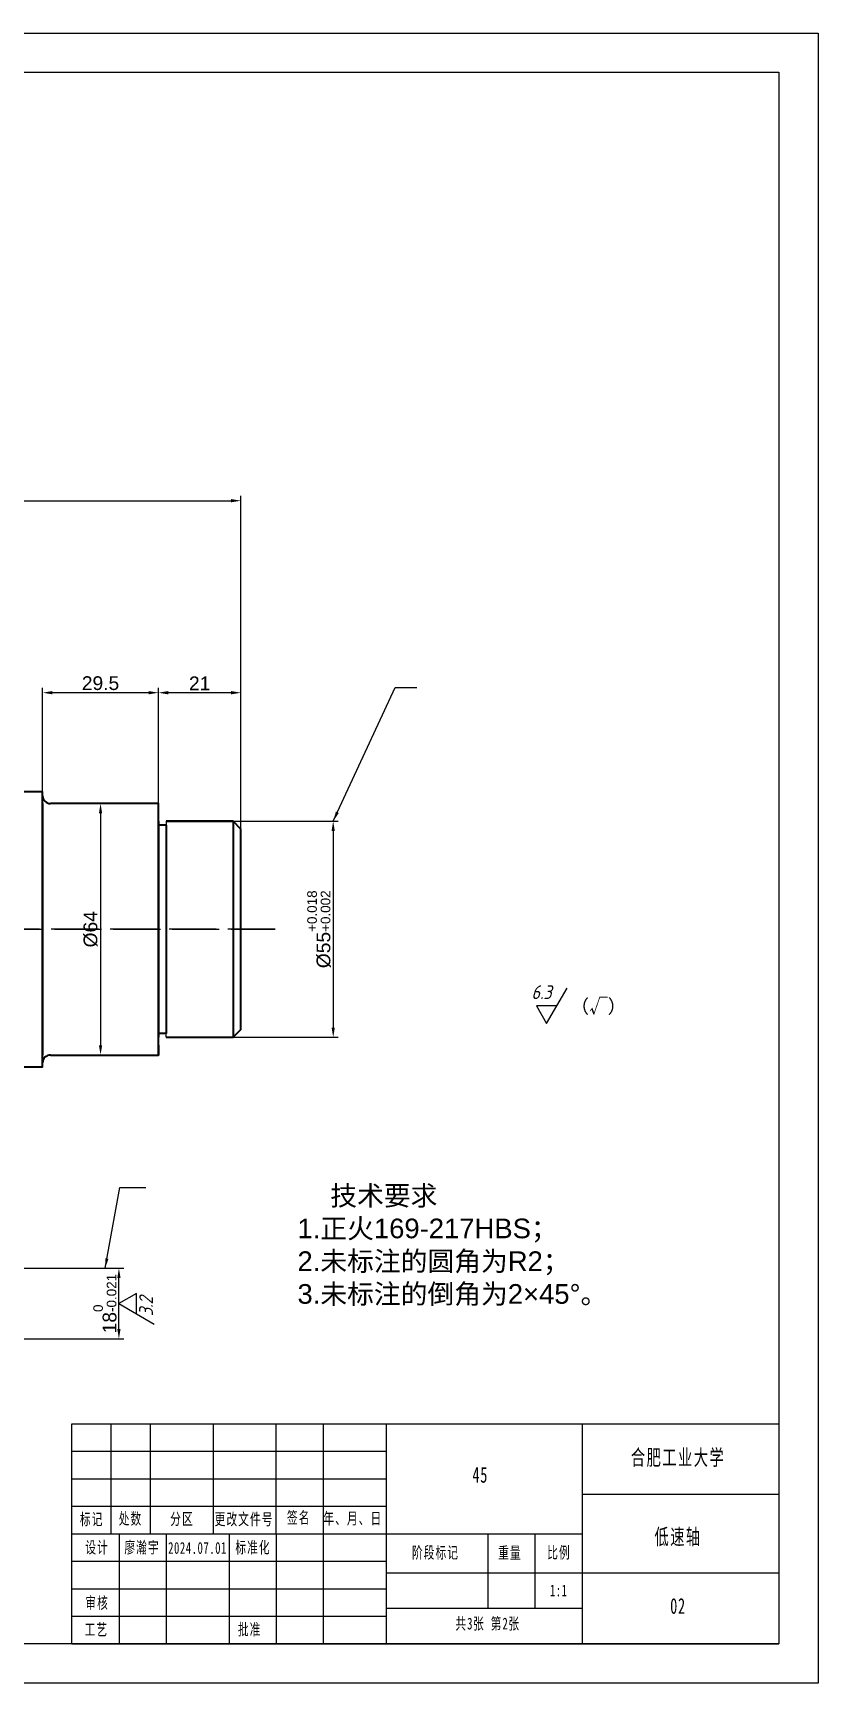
# Model space of a CAD drawing. Header units: millimetres. Extents: x 53178 to 53772, y 53526 to 53946.
# Drawn here: x 53571.6 to 53771.6, y 53526.2 to 53946.2 of the extents above; entities that cross this region are included whole.
import ezdxf

# ---------------------------------------------------------------- set-up
doc = ezdxf.new("R2010")
doc.units = ezdxf.units.MM
doc.linetypes.add('ACAD_ISO02W100', pattern=[15, 12, -3])
for name, color, linetype in [('000', 7, 'Continuous'), ('8', 5, 'Continuous'), ('中心线', 10, 'ACAD_ISO02W100'), ('直径标注', 7, 'Continuous'), ('长度标注', 7, 'Continuous')]:
    doc.layers.add(name, color=color, linetype=linetype)
for name, color, linetype, lineweight in [('Layer2', 4, 'Continuous', 15), ('图层1', 4, 'Continuous', 15), ('文字', 10, 'Continuous', 30), ('标注线', 5, 'Continuous', 30), ('细实线', 4, 'Continuous', 5)]:
    doc.layers.add(name, color=color, linetype=linetype, lineweight=lineweight)
doc.styles.get("Standard").update_dxf_attribs({"font": 'arial.ttf'})
doc.styles.add('标准', font='SimSun.ttf', dxfattribs={"width": 0.667})
doc.styles.add('样式 1', font='gbeitc.shx', dxfattribs={"bigfont": 'gbcbig.shx'})
doc.dimstyles.new('ISO-25', dxfattribs={"dimtxt": 2.5, "dimasz": 2.5, "dimexe": 1.25, "dimexo": 0.625, "dimtad": 1, "dimdsep": 46, "dimtxsty": 'Standard', "dimcen": 2.5, "dimadec": 0, "dimazin": 0, "dimtfac": 1, "dimtmove": 0, "dimatfit": 3, "dimfxl": 1, "dimarcsym": 0})

# ---------------------------------------------------------------- blocks, each defined once
blk = doc.blocks.new('*D3')
at = {"layer": 'Defpoints', "color": 0, "linetype": 'ByBlock', "lineweight": -3, "transparency": 16777216}
for p in [(53624.58, 53827.17), (53307.08, 53697.58), (53624.58, 53697.58)]:
    blk.add_point(p, dxfattribs=at)
at = {"layer": '长度标注', "color": 0, "linetype": 'ByBlock', "lineweight": -2, "transparency": 16777216}
for p, q in [((53307.08, 53698.2), (53307.08, 53828.42)), ((53624.58, 53698.2), (53624.58, 53828.42)), ((53309.58, 53827.17), (53622.08, 53827.17))]:
    blk.add_line(p, q, dxfattribs=at)
at = {"layer": '长度标注', "color": 0, "linetype": 'ByBlock', "lineweight": -3, "transparency": 16777216}
for points in [[(53309.58, 53827.59), (53309.58, 53826.76), (53307.08, 53827.17)], [(53622.08, 53827.59), (53622.08, 53826.76), (53624.58, 53827.17)]]:
    blk.add_solid(points, dxfattribs=at)
at = {"layer": '长度标注', "color": 0, "linetype": 'ByBlock', "transparency": 16777216, "insert": (53465.83, 53829.59), "char_height": 2.5, "attachment_point": 5}
blk.add_mtext('{\\H1.4x;317.5}', dxfattribs=at)
blk = doc.blocks.new('*D8')
at = {"layer": 'Defpoints', "color": 0, "linetype": 'ByBlock', "lineweight": -3, "transparency": 16777216}
for p in [(53603.58, 53778.3), (53603.58, 53692.58), (53624.58, 53692.58)]:
    blk.add_point(p, dxfattribs=at)
at = {"layer": '长度标注', "color": 0, "linetype": 'ByBlock', "lineweight": -2, "transparency": 16777216}
for p, q in [((53603.58, 53693.2), (53603.58, 53779.55)), ((53622.08, 53778.3), (53606.08, 53778.3)), ((53624.58, 53693.2), (53624.58, 53779.55))]:
    blk.add_line(p, q, dxfattribs=at)
at = {"layer": '长度标注', "color": 0, "linetype": 'ByBlock', "lineweight": -3, "transparency": 16777216}
for points in [[(53606.08, 53778.72), (53606.08, 53777.88), (53603.58, 53778.3)], [(53622.08, 53778.72), (53622.08, 53777.88), (53624.58, 53778.3)]]:
    blk.add_solid(points, dxfattribs=at)
at = {"layer": '长度标注', "color": 0, "linetype": 'ByBlock', "transparency": 16777216, "insert": (53614.08, 53780.68), "char_height": 2.5, "attachment_point": 5}
blk.add_mtext('{\\H1.4x;21}', dxfattribs=at)
blk = doc.blocks.new('*D9')
at = {"layer": 'Defpoints', "color": 0, "linetype": 'ByBlock', "lineweight": -3, "transparency": 16777216}
for p in [(53574.08, 53778.3), (53574.08, 53750.08), (53603.58, 53750.08)]:
    blk.add_point(p, dxfattribs=at)
at = {"layer": '长度标注', "color": 0, "linetype": 'ByBlock', "lineweight": -2, "transparency": 16777216}
for p, q in [((53574.08, 53750.7), (53574.08, 53779.55)), ((53601.08, 53778.3), (53576.58, 53778.3)), ((53603.58, 53750.7), (53603.58, 53779.55))]:
    blk.add_line(p, q, dxfattribs=at)
at = {"layer": '长度标注', "color": 0, "linetype": 'ByBlock', "lineweight": -3, "transparency": 16777216}
for points in [[(53576.58, 53778.72), (53576.58, 53777.88), (53574.08, 53778.3)], [(53601.08, 53778.72), (53601.08, 53777.88), (53603.58, 53778.3)]]:
    blk.add_solid(points, dxfattribs=at)
at = {"layer": '长度标注', "color": 0, "linetype": 'ByBlock', "transparency": 16777216, "insert": (53588.83, 53780.71), "char_height": 2.5, "attachment_point": 5}
blk.add_mtext('{\\H1.4x;29.5}', dxfattribs=at)
blk = doc.blocks.new('*D15')
at = {"layer": 'Defpoints', "color": 0, "linetype": 'ByBlock', "lineweight": -3, "transparency": 16777216}
for p in [(53588.83, 53750.08), (53588.83, 53686.08), (53588.83, 53686.08)]:
    blk.add_point(p, dxfattribs=at)
at = {"layer": '直径标注', "color": 0, "linetype": 'ByBlock', "lineweight": -2, "transparency": 16777216}
for p, q in [((53588.83, 53747.58), (53588.83, 53688.58)), ((53589.46, 53750.08), (53590.08, 53750.08)), ((53589.46, 53686.08), (53590.08, 53686.08))]:
    blk.add_line(p, q, dxfattribs=at)
at = {"layer": '直径标注', "color": 0, "linetype": 'ByBlock', "lineweight": -3, "transparency": 16777216}
for points in [[(53588.42, 53747.58), (53589.25, 53747.58), (53588.83, 53750.08)], [(53588.42, 53688.58), (53589.25, 53688.58), (53588.83, 53686.08)]]:
    blk.add_solid(points, dxfattribs=at)
at = {"layer": '直径标注', "color": 0, "linetype": 'ByBlock', "transparency": 16777216, "insert": (53586.32, 53718.08), "char_height": 2.5, "attachment_point": 5, "rotation": 90}
blk.add_mtext('{\\H1.4x;%%C64}', dxfattribs=at)
blk = doc.blocks.new('*D16')
at = {"layer": 'Defpoints', "color": 0, "linetype": 'ByBlock', "lineweight": -3, "transparency": 16777216}
for p in [(53614.08, 53745.58), (53614.08, 53690.58), (53648.09, 53690.58)]:
    blk.add_point(p, dxfattribs=at)
at = {"layer": '直径标注', "color": 0, "linetype": 'ByBlock', "lineweight": -2, "transparency": 16777216}
for p, q in [((53614.71, 53745.58), (53649.34, 53745.58)), ((53648.09, 53743.08), (53648.09, 53693.08)), ((53614.71, 53690.58), (53649.34, 53690.58))]:
    blk.add_line(p, q, dxfattribs=at)
at = {"layer": '直径标注', "color": 0, "linetype": 'ByBlock', "lineweight": -3, "transparency": 16777216}
for points in [[(53647.67, 53743.08), (53648.51, 53743.08), (53648.09, 53745.58)], [(53647.67, 53693.08), (53648.51, 53693.08), (53648.09, 53690.58)]]:
    blk.add_solid(points, dxfattribs=at)
at = {"layer": '直径标注', "color": 0, "linetype": 'ByBlock', "transparency": 16777216, "insert": (53644.48, 53718.08), "char_height": 2.5, "attachment_point": 5, "rotation": 90}
blk.add_mtext('{\\H1.4x;%%C55\\H0.7x;\\S+0.018^ +0.002;}', dxfattribs=at)
blk = doc.blocks.new('新块2')
at = {"layer": '标注线'}
for p, q in [((4.5, 2.6), (0, 0)), ((0, 0), (9, -5.2)), ((4.5, -2.6), (4.5, 2.6))]:
    blk.add_line(p, q, dxfattribs=at)
at = {"layer": '标注线', "style": '样式 1'}
blk.add_attdef('CCD', (8.67, -3.21), '', height=3.5, rotation=90, dxfattribs=at)
blk = doc.blocks.new('*D37')
at = {"layer": '000', "color": 0, "linetype": 'ByBlock', "lineweight": -2, "transparency": 16777216}
for p, q in [((53559.6, 53631.8), (53594.76, 53631.8)), ((53593.51, 53616.3), (53593.51, 53629.3)), ((53559.6, 53613.8), (53594.76, 53613.8))]:
    blk.add_line(p, q, dxfattribs=at)
at = {"layer": '000', "color": 0, "linetype": 'ByBlock', "lineweight": -3, "transparency": 16777216}
for points in [[(53593.1, 53629.3), (53593.93, 53629.3), (53593.51, 53631.8)], [(53593.1, 53616.3), (53593.93, 53616.3), (53593.51, 53613.8)]]:
    blk.add_solid(points, dxfattribs=at)
at = {"layer": 'Defpoints', "color": 0, "linetype": 'ByBlock', "lineweight": -3, "transparency": 16777216}
for p in [(53558.98, 53631.8), (53593.51, 53631.8), (53558.98, 53613.8)]:
    blk.add_point(p, dxfattribs=at)
at = {"layer": '000', "color": 0, "linetype": 'ByBlock', "lineweight": -3, "transparency": 16777216, "insert": (53589.95, 53622.8), "char_height": 2.5, "attachment_point": 5, "rotation": 90}
blk.add_mtext('{\\H1.4x;18\\H0.7x;\\S0^ -0.021;}', dxfattribs=at)
blk = doc.blocks.new('新块3')
at = {"layer": '标注线'}
for p, q in [((0, 0), (5.2, 9)), ((2.6, 4.5), (-2.6, 4.5)), ((-2.6, 4.5), (0, 0))]:
    blk.add_line(p, q, dxfattribs=at)
at = {"layer": '标注线', "style": '样式 1'}
blk.add_attdef('CCD', (-3.88, 6.26), '', height=3.5, dxfattribs=at)

msp = doc.modelspace()

# ---------------------------------------------------------------- linework, layer by layer
at = {"linetype": 'ByBlock', "lineweight": 40}
for p, q in [((53603.584, 53747.579), (53603.584, 53750.079)), ((53605.584, 53745.579), (53622.584, 53745.579)), ((53622.584, 53745.579), (53622.584, 53690.579)), ((53605.584, 53690.579), (53622.584, 53690.579)), ((53603.584, 53688.579), (53603.584, 53686.079))]:
    msp.add_line(p, q, dxfattribs=at)
at = {"lineweight": 40}
msp.add_lwpolyline([(53564.084, 53683.079), (53574.084, 53683.079), (53574.084, 53753.079), (53564.084, 53753.079)], close=True, dxfattribs=at)
for points in [[(53574.084, 53750.079), (53574.084, 53686.079)], [(53576.084, 53686.079), (53603.584, 53686.079), (53603.584, 53750.079), (53576.084, 53750.079)], [(53603.584, 53745.579), (53603.584, 53690.579)], [(53605.584, 53690.579), (53622.584, 53690.579), (53624.584, 53692.579), (53624.584, 53743.579), (53622.584, 53745.579), (53605.584, 53745.579)]]:
    msp.add_lwpolyline(points, dxfattribs=at)
at = {"layer": '000', "linetype": 'ByBlock', "lineweight": -3}
for p in [(53761.562, 53578.226), (53603.074, 53536.226)]:
    msp.add_line(p, (53761.562, 53536.226), dxfattribs=at)
for points in [[(53177.562, 53946.226), (53771.562, 53946.226), (53771.562, 53526.226), (53177.562, 53526.226)], [(53202.562, 53936.226), (53761.562, 53936.226), (53761.562, 53536.226), (53202.562, 53536.226)]]:
    msp.add_lwpolyline(points, close=True, dxfattribs=at)
at = {"layer": 'Layer2', "linetype": 'ByBlock', "lineweight": -3}
for p, q in [((53581.562, 53592.226), (53761.562, 53592.226)), ((53761.562, 53592.226), (53761.562, 53536.226)), ((53581.562, 53536.226), (53761.562, 53536.226))]:
    msp.add_line(p, q, dxfattribs=at)
at = {"layer": '中心线', "linetype": 'ACAD_ISO02W100'}
for p, q in [((53633.278, 53718.079), (53277.963, 53718.079)), ((53307.084, 53718.079), (53633.278, 53718.079))]:
    msp.add_line(p, q, dxfattribs=at)
at = {"layer": '直径标注', "linetype": 'ByBlock'}
for p, q in [((53574.084, 53753.079), (53574.084, 53752.079)), ((53576.084, 53750.079), (53578.203, 53750.079)), ((53605.584, 53745.579), (53605.584, 53744.579)), ((53605.584, 53690.579), (53605.584, 53691.579)), ((53575.833, 53686.079), (53575.833, 53686.079)), ((53576.084, 53686.079), (53577.694, 53686.079)), ((53574.084, 53683.079), (53574.084, 53684.079))]:
    msp.add_line(p, q, dxfattribs=at)
at = {"layer": '直径标注', "linetype": 'ByBlock', "lineweight": 40}
for p, q in [((53605.584, 53744.579), (53603.584, 53744.579)), ((53605.584, 53744.579), (53605.584, 53691.579)), ((53605.584, 53691.579), (53603.584, 53691.579))]:
    msp.add_line(p, q, dxfattribs=at)
for centre, start, end in [((53576.084, 53752.079), 180, 270), ((53576.084, 53684.079), 90, 180)]:
    msp.add_arc(centre, 2, start, end, dxfattribs=at)
at = {"layer": '细实线', "lineweight": -3}
for p, q in [((53581.562, 53536.226), (53581.562, 53592.226)), ((53591.562, 53564.226), (53591.562, 53592.226)), ((53601.562, 53564.226), (53601.562, 53592.226)), ((53617.562, 53564.226), (53617.562, 53592.226)), ((53633.562, 53564.226), (53633.562, 53592.226)), ((53645.562, 53592.226), (53645.562, 53536.226)), ((53661.562, 53592.226), (53661.562, 53536.226)), ((53711.562, 53536.226), (53711.562, 53592.226)), ((53581.562, 53585.226), (53661.562, 53585.226)), ((53581.562, 53578.226), (53661.562, 53578.226)), ((53581.562, 53571.226), (53661.562, 53571.226)), ((53761.562, 53574.226), (53711.562, 53574.226)), ((53581.562, 53564.226), (53661.562, 53564.226)), ((53581.562, 53564.226), (53711.562, 53564.226)), ((53593.562, 53564.226), (53593.562, 53536.226)), ((53605.562, 53564.226), (53605.562, 53536.226)), ((53621.562, 53564.226), (53621.562, 53536.226)), ((53633.562, 53564.226), (53633.562, 53536.226)), ((53687.562, 53545.226), (53687.562, 53564.226)), ((53699.562, 53545.226), (53699.562, 53564.226)), ((53581.562, 53557.226), (53661.562, 53557.226)), ((53711.562, 53554.226), (53661.562, 53554.226)), ((53761.562, 53554.226), (53711.562, 53554.226)), ((53581.562, 53550.226), (53661.562, 53550.226)), ((53581.562, 53543.226), (53661.562, 53543.226)), ((53711.562, 53545.226), (53661.562, 53545.226))]:
    msp.add_line(p, q, dxfattribs=at)

# ---------------------------------------------------------------- block references
at = {"linetype": 'ByBlock', "lineweight": -3}
for name, p, values in [('新块3', (53702.453, 53694.06), {'CCD': '6.3'}), ('新块2', (53593.512, 53622.801), {'CCD': '3.2'})]:
    msp.add_blockref(name, p, dxfattribs=at).add_auto_attribs(values)

# ---------------------------------------------------------------- texts
at = {"layer": '000', "linetype": 'ByBlock', "lineweight": -3, "insert": (53708.477, 53700.221), "char_height": 3.5, "attachment_point": 1}
msp.add_mtext_dynamic_manual_height_columns('{\\fSimSun|b0|i0|c134|p54;（√）}', width=19.06924, gutter_width=12.5, heights=[0], dxfattribs=at)
at = {"layer": '图层1', "insert": (53638.988, 53652.769), "char_height": 4, "width": 103.0267, "attachment_point": 1}
msp.add_mtext(' {\\fSimSun|b0|i0|c134|p54;\\H1.25x;  技术要求\\P\\fArial|b0|i0|c0|p34;1.\\fSimSun|b0|i0|c134|p54;正火\\fArial|b0|i0|c0|p34;169-217HBS\\fSimSun|b0|i0|c134|p54;；\\P\\fArial|b0|i0|c0|p34;2.\\fSimSun|b0|i0|c134|p54;未标注的圆角为\\fArial|b0|i0|c0|p34;R2\\fSimSun|b0|i0|c134|p54;；\\P\\fArial|b0|i0|c0|p34;3.\\fSimSun|b0|i0|c134|p54;未标注的倒角为\\fArial|b0|i0|c0|p34;2×45°\\fSimSun|b0|i0|c134|p54;。}', dxfattribs=at)
at = {"layer": '文字', "attachment_point": 5, "style": '标准'}
for s, insert, char_height, width in [('{\\T1.1;合肥工业大学}', (53735.905, 53583.442), 4, 49.17857), ('{\\T1.1;45}', (53685.538, 53579.188), 4, 49.17857), ('{\\T1.1;标记}', (53586.58, 53567.766), 3, 49.17857), ('{\\T1.1;处数}', (53596.466, 53567.897), 3, 49.17857), ('{\\T1.1;分区}', (53609.582, 53567.832), 3, 49.17857), ('{\\T1.1;更改文件号}', (53625.399, 53567.766), 3, 49.17857), ('{\\T1.1;签名}', (53639.305, 53568.161), 3, 49.17857), ('{\\T1.1;年、月、日}', (53653.08, 53567.963), 3, 49.17857), ('{\\T1.1;设计}', (53587.964, 53560.585), 3, 49.17857), ('{\\T1.1;廖瀚宇}', (53599.409, 53560.585), 3, 49.17857), ('{\\T1.1;标准化}', (53627.662, 53560.585), 3, 49.17857), ('{\\T1.1;低速轴}', (53735.905, 53563.24), 4, 49.17857), ('{\\T1.1;2024.07.01}', (53613.535, 53560.585), 3, 49.17857), ('{\\T1.1;阶段标记}', (53674.137, 53559.269), 3, 49.17857), ('{\\T1.1;重量}', (53693.099, 53559.269), 3, 49.17857), ('{\\T1.1;比例}', (53705.596, 53559.269), 3, 49.17857), ('{\\T1.1;1:1}', (53705.522, 53549.756), 3, 68.46429), ('{\\T1.1;审核}', (53587.964, 53546.473), 3, 49.17857), ('{\\T1.1;02}', (53735.905, 53545.805), 4, 49.17857), ('{\\T1.1;工艺}', (53587.78, 53539.722), 3, 49.17857), ('{\\T1.1;批准}', (53626.814, 53539.722), 3, 49.17857), ('{\\T1.1;共3张 第2张}', (53687.447, 53541.188), 3, 49.17857)]:
    msp.add_mtext(s, dxfattribs=dict(at, insert=insert, char_height=char_height, width=width))

# ---------------------------------------------------------------- dimensions: what is measured, and where the dimension line sits
at = {"layer": '000', "linetype": 'ByBlock', "lineweight": -3}
dim = msp.add_linear_dim(base=(53593.512, 53631.801), p1=(53558.978, 53613.801), p2=(53558.978, 53631.801), angle=90, text='{\\H1.4x;<>\\H0.7x;\\S0^ -0.021;}', dimstyle='ISO-25', dxfattribs=at)
dim.commit()
dim.dimension.update_dxf_attribs({"geometry": '*D37', "text_midpoint": (53589.947, 53622.801)})
at = {"layer": '直径标注', "linetype": 'ByBlock'}
for base, p1, p2, text, picture, middle in [((53588.834, 53686.079), (53588.834, 53750.079), (53588.834, 53686.079), '{\\H1.4x;%%C<>}', '*D15', (53586.324, 53718.079)), ((53648.09, 53690.579), (53614.084, 53745.579), (53614.084, 53690.579), '{\\H1.4x;%%C<>\\H0.7x;\\S+0.018^ +0.002;}', '*D16', (53644.484, 53718.079))]:
    dim = msp.add_linear_dim(base=base, p1=p1, p2=p2, angle=90, text=text, dimstyle='ISO-25', dxfattribs=at)
    dim.commit()
    dim.dimension.update_dxf_attribs({"geometry": picture, "text_midpoint": middle})
at = {"layer": '长度标注', "linetype": 'ByBlock'}
for base, p1, p2, picture, middle in [((53624.584, 53827.175), (53307.084, 53697.579), (53624.584, 53697.579), '*D3', (53465.834, 53829.588)), ((53574.084, 53778.301), (53603.584, 53750.079), (53574.084, 53750.079), '*D9', (53588.834, 53780.713)), ((53603.584, 53778.301), (53624.584, 53692.579), (53603.584, 53692.579), '*D8', (53614.084, 53780.684))]:
    dim = msp.add_linear_dim(base=base, p1=p1, p2=p2, text='{\\H1.4x;<>}', dimstyle='ISO-25', dxfattribs=at)
    dim.commit()
    dim.dimension.update_dxf_attribs({"geometry": picture, "text_midpoint": middle})

# ---------------------------------------------------------------- leaders
at = {"layer": '8', "linetype": 'ByBlock'}
msp.add_leader([(53648.09, 53745.579), (53663.832, 53779.627), (53669.429, 53779.627)], dimstyle='ISO-25', override={"dimgap": 0.625, "dimtad": 0}, dxfattribs=at)
at = {"layer": '标注线', "linetype": 'ByBlock', "lineweight": -3}
msp.add_leader([(53590.01, 53631.801), (53593.76, 53652.389), (53600.404, 53652.389)], dimstyle='ISO-25', override={"dimgap": 0.625, "dimtad": 0}, dxfattribs=at)

doc.saveas('drawing.dxf')
